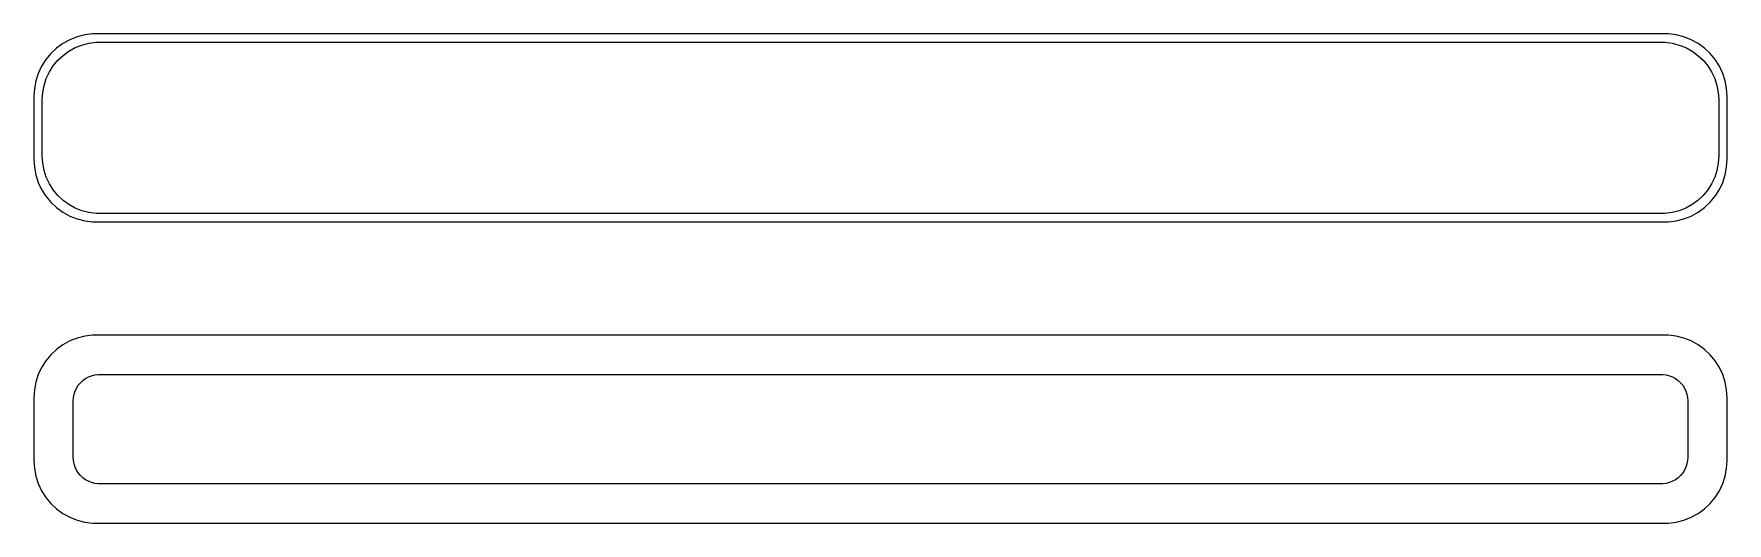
# Model space of a CAD drawing. Header units: metres. Extents: x -68 to 68, y 41 to 79.
import ezdxf

# ---------------------------------------------------------------- set-up
doc = ezdxf.new("R2010")
doc.units = ezdxf.units.M

msp = doc.modelspace()

# ---------------------------------------------------------------- linework, layer by layer
for p, q in [((-65.6871, 78.3526), (-66.1448, 77.9227)), ((-65.1791, 78.7216), (-65.6871, 78.3526)), ((-64.6289, 79.0241), (-65.1791, 78.7216)), ((-64.7032, 78.1157), (-64.1994, 78.3927)), ((-64.0451, 79.2553), (-64.6289, 79.0241)), ((-64.1994, 78.3927), (-63.6648, 78.6044)), ((-63.4369, 79.4114), (-64.0451, 79.2553)), ((-63.6648, 78.6044), (-63.1079, 78.7473)), ((-62.8139, 79.4901), (-63.4369, 79.4114)), ((-63.1079, 78.7473), (-62.5375, 78.8194)), ((62.8139, 79.4901), (-62.8139, 79.4901)), ((-62.5375, 78.8194), (62.5375, 78.8194)), ((62.5375, 78.8194), (63.1079, 78.7473)), ((63.4369, 79.4114), (62.8139, 79.4901)), ((63.1079, 78.7473), (63.6648, 78.6044)), ((64.0451, 79.2553), (63.4369, 79.4114)), ((63.6648, 78.6044), (64.1994, 78.3927)), ((64.6289, 79.0241), (64.0451, 79.2553)), ((64.1994, 78.3927), (64.7032, 78.1157)), ((65.1791, 78.7216), (64.6289, 79.0241)), ((65.6871, 78.3526), (65.1791, 78.7216)), ((66.1448, 77.9227), (65.6871, 78.3526)), ((-66.5451, 77.4389), (-66.8815, 76.9088)), ((-66.1448, 77.9227), (-66.5451, 77.4389)), ((-65.954, 76.9411), (-65.5875, 77.3842)), ((-65.5875, 77.3842), (-65.1684, 77.7777)), ((-65.1684, 77.7777), (-64.7032, 78.1157)), ((64.7032, 78.1157), (65.1684, 77.7777)), ((65.1684, 77.7777), (65.5875, 77.3842)), ((65.5875, 77.3842), (65.954, 76.9411)), ((66.5451, 77.4389), (66.1448, 77.9227)), ((66.8815, 76.9088), (66.5451, 77.4389)), ((-67.3429, 75.7434), (-67.4606, 75.1267)), ((-67.1489, 76.3406), (-67.3429, 75.7434)), ((-66.8815, 76.9088), (-67.1489, 76.3406)), ((-66.6846, 75.3886), (-66.5069, 75.9354)), ((-66.5069, 75.9354), (-66.2621, 76.4557)), ((-66.2621, 76.4557), (-65.954, 76.9411)), ((65.954, 76.9411), (66.2621, 76.4557)), ((66.2621, 76.4557), (66.5069, 75.9354)), ((66.5069, 75.9354), (66.6846, 75.3886)), ((67.1489, 76.3406), (66.8815, 76.9088)), ((67.3429, 75.7434), (67.1489, 76.3406)), ((67.4606, 75.1267), (67.3429, 75.7434)), ((-67.4606, 75.1267), (-67.5, 74.5)), ((-67.5, 74.5), (-67.5, 69.5)), ((-66.8284, 74.25), (-66.7923, 74.8238)), ((-66.7923, 74.8238), (-66.6846, 75.3886)), ((66.6846, 75.3886), (66.7923, 74.8238)), ((66.7923, 74.8238), (66.8284, 74.25)), ((67.5, 74.5), (67.4606, 75.1267)), ((67.5, 69.5), (67.5, 74.5)), ((-66.8284, 69.75), (-66.8284, 74.25)), ((66.8284, 74.25), (66.8284, 69.75)), ((-67.5, 69.5), (-67.4606, 68.8733)), ((-67.4606, 68.8733), (-67.3429, 68.2566)), ((-66.7923, 69.1762), (-66.8284, 69.75)), ((-66.6846, 68.6114), (-66.7923, 69.1762)), ((66.7923, 69.1762), (66.6846, 68.6114)), ((66.8284, 69.75), (66.7923, 69.1762)), ((67.3429, 68.2566), (67.4606, 68.8733)), ((67.4606, 68.8733), (67.5, 69.5)), ((-67.3429, 68.2566), (-67.1489, 67.6594)), ((-67.1489, 67.6594), (-66.8815, 67.0912)), ((-66.5069, 68.0646), (-66.6846, 68.6114)), ((-66.2621, 67.5443), (-66.5069, 68.0646)), ((-65.954, 67.0589), (-66.2621, 67.5443)), ((66.2621, 67.5443), (65.954, 67.0589)), ((66.5069, 68.0646), (66.2621, 67.5443)), ((66.6846, 68.6114), (66.5069, 68.0646)), ((66.8815, 67.0912), (67.1489, 67.6594)), ((67.1489, 67.6594), (67.3429, 68.2566)), ((-66.8815, 67.0912), (-66.5451, 66.5611)), ((-66.5451, 66.5611), (-66.1448, 66.0773)), ((-65.5875, 66.6158), (-65.954, 67.0589)), ((-65.1684, 66.2223), (-65.5875, 66.6158)), ((-64.7032, 65.8843), (-65.1684, 66.2223)), ((65.1684, 66.2223), (64.7032, 65.8843)), ((65.5875, 66.6158), (65.1684, 66.2223)), ((65.954, 67.0589), (65.5875, 66.6158)), ((66.1448, 66.0773), (66.5451, 66.5611)), ((66.5451, 66.5611), (66.8815, 67.0912)), ((-66.1448, 66.0773), (-65.6871, 65.6474)), ((-65.6871, 65.6474), (-65.1791, 65.2784)), ((-65.1791, 65.2784), (-64.6289, 64.9759)), ((-64.1994, 65.6073), (-64.7032, 65.8843)), ((-64.6289, 64.9759), (-64.0451, 64.7447)), ((-63.6648, 65.3956), (-64.1994, 65.6073)), ((-63.1079, 65.2527), (-63.6648, 65.3956)), ((-62.5375, 65.1806), (-63.1079, 65.2527)), ((62.5375, 65.1806), (-62.5375, 65.1806)), ((63.1079, 65.2527), (62.5375, 65.1806)), ((63.6648, 65.3956), (63.1079, 65.2527)), ((64.1994, 65.6073), (63.6648, 65.3956)), ((64.0451, 64.7447), (64.6289, 64.9759)), ((64.7032, 65.8843), (64.1994, 65.6073)), ((64.6289, 64.9759), (65.1791, 65.2784)), ((65.1791, 65.2784), (65.6871, 65.6474)), ((65.6871, 65.6474), (66.1448, 66.0773)), ((-64.0451, 64.7447), (-63.4369, 64.5886)), ((-63.4369, 64.5886), (-62.8139, 64.5099)), ((-62.8139, 64.5099), (62.8139, 64.5099)), ((62.8139, 64.5099), (63.4369, 64.5886)), ((63.4369, 64.5886), (64.0451, 64.7447)), ((-63.4369, 55.4114), (-64.0451, 55.2553)), ((-62.8139, 55.4901), (-63.4369, 55.4114)), ((62.8139, 55.4901), (-62.8139, 55.4901)), ((63.4369, 55.4114), (62.8139, 55.4901)), ((64.0451, 55.2553), (63.4369, 55.4114)), ((-65.6871, 54.3526), (-66.1448, 53.9227)), ((-65.1791, 54.7216), (-65.6871, 54.3526)), ((-64.6289, 55.0241), (-65.1791, 54.7216)), ((-64.0451, 55.2553), (-64.6289, 55.0241)), ((64.6289, 55.0241), (64.0451, 55.2553)), ((65.1791, 54.7216), (64.6289, 55.0241)), ((65.6871, 54.3526), (65.1791, 54.7216)), ((66.1448, 53.9227), (65.6871, 54.3526)), ((-66.8815, 52.9088), (-67.1489, 52.3406)), ((-66.5451, 53.4389), (-66.8815, 52.9088)), ((-66.1448, 53.9227), (-66.5451, 53.4389)), ((66.5451, 53.4389), (66.1448, 53.9227)), ((66.8815, 52.9088), (66.5451, 53.4389)), ((67.1489, 52.3406), (66.8815, 52.9088)), ((-67.3429, 51.7434), (-67.4606, 51.1267)), ((-67.1489, 52.3406), (-67.3429, 51.7434)), ((-64.0987, 51.2663), (-63.9567, 51.49)), ((-63.9567, 51.49), (-63.7879, 51.6941)), ((-63.7879, 51.6941), (-63.5947, 51.8755)), ((-63.5947, 51.8755), (-63.3804, 52.0312)), ((-63.3804, 52.0312), (-63.1482, 52.1588)), ((-63.1482, 52.1588), (-62.9019, 52.2564)), ((-62.9019, 52.2564), (-62.6453, 52.3223)), ((-62.6453, 52.3223), (-62.3825, 52.3555)), ((-62.3825, 52.3555), (62.3825, 52.3555)), ((62.3825, 52.3555), (62.6453, 52.3223)), ((62.6453, 52.3223), (62.9019, 52.2564)), ((62.9019, 52.2564), (63.1482, 52.1588)), ((63.1482, 52.1588), (63.3804, 52.0312)), ((63.3804, 52.0312), (63.5947, 51.8755)), ((63.5947, 51.8755), (63.7879, 51.6941)), ((63.7879, 51.6941), (63.9567, 51.49)), ((63.9567, 51.49), (64.0987, 51.2663)), ((67.3429, 51.7434), (67.1489, 52.3406)), ((67.4606, 51.1267), (67.3429, 51.7434)), ((-67.4606, 51.1267), (-67.5, 50.5)), ((-67.5, 50.5), (-67.5, 45.5)), ((-64.3596, 50.25), (-64.343, 50.5144)), ((-64.3596, 45.75), (-64.3596, 50.25)), ((-64.343, 50.5144), (-64.2934, 50.7746)), ((-64.2934, 50.7746), (-64.2115, 51.0266)), ((-64.2115, 51.0266), (-64.0987, 51.2663)), ((64.0987, 51.2663), (64.2115, 51.0266)), ((64.2115, 51.0266), (64.2934, 50.7746)), ((64.2934, 50.7746), (64.343, 50.5144)), ((64.343, 50.5144), (64.3596, 50.25)), ((64.3596, 50.25), (64.3596, 45.75)), ((67.5, 50.5), (67.4606, 51.1267)), ((67.5, 45.5), (67.5, 50.5)), ((-67.5, 45.5), (-67.4606, 44.8733)), ((-67.4606, 44.8733), (-67.3429, 44.2566)), ((-64.343, 45.4856), (-64.3596, 45.75)), ((-64.2934, 45.2254), (-64.343, 45.4856)), ((-64.2115, 44.9734), (-64.2934, 45.2254)), ((-64.0987, 44.7337), (-64.2115, 44.9734)), ((-63.9567, 44.51), (-64.0987, 44.7337)), ((64.0987, 44.7337), (63.9567, 44.51)), ((64.2115, 44.9734), (64.0987, 44.7337)), ((64.2934, 45.2254), (64.2115, 44.9734)), ((64.343, 45.4856), (64.2934, 45.2254)), ((64.3596, 45.75), (64.343, 45.4856)), ((67.3429, 44.2566), (67.4606, 44.8733)), ((67.4606, 44.8733), (67.5, 45.5)), ((-67.3429, 44.2566), (-67.1489, 43.6594)), ((-67.1489, 43.6594), (-66.8815, 43.0912)), ((-63.7879, 44.3059), (-63.9567, 44.51)), ((-63.5947, 44.1245), (-63.7879, 44.3059)), ((-63.3804, 43.9688), (-63.5947, 44.1245)), ((-63.1482, 43.8412), (-63.3804, 43.9688)), ((-62.9019, 43.7436), (-63.1482, 43.8412)), ((-62.6453, 43.6777), (-62.9019, 43.7436)), ((-62.3825, 43.6445), (-62.6453, 43.6777)), ((62.3825, 43.6445), (-62.3825, 43.6445)), ((62.6453, 43.6777), (62.3825, 43.6445)), ((62.9019, 43.7436), (62.6453, 43.6777)), ((63.1482, 43.8412), (62.9019, 43.7436)), ((63.3804, 43.9688), (63.1482, 43.8412)), ((63.5947, 44.1245), (63.3804, 43.9688)), ((63.7879, 44.3059), (63.5947, 44.1245)), ((63.9567, 44.51), (63.7879, 44.3059)), ((66.8815, 43.0912), (67.1489, 43.6594)), ((67.1489, 43.6594), (67.3429, 44.2566)), ((-66.8815, 43.0912), (-66.5451, 42.5611)), ((-66.5451, 42.5611), (-66.1448, 42.0773)), ((-66.1448, 42.0773), (-65.6871, 41.6474)), ((65.6871, 41.6474), (66.1448, 42.0773)), ((66.1448, 42.0773), (66.5451, 42.5611)), ((66.5451, 42.5611), (66.8815, 43.0912)), ((-65.6871, 41.6474), (-65.1791, 41.2784)), ((-65.1791, 41.2784), (-64.6289, 40.9759)), ((-64.6289, 40.9759), (-64.0451, 40.7447)), ((-64.0451, 40.7447), (-63.4369, 40.5886)), ((-63.4369, 40.5886), (-62.8139, 40.5099)), ((-62.8139, 40.5099), (62.8139, 40.5099)), ((62.8139, 40.5099), (63.4369, 40.5886)), ((63.4369, 40.5886), (64.0451, 40.7447)), ((64.0451, 40.7447), (64.6289, 40.9759)), ((64.6289, 40.9759), (65.1791, 41.2784)), ((65.1791, 41.2784), (65.6871, 41.6474))]:
    msp.add_line(p, q)

doc.saveas('drawing.dxf')
